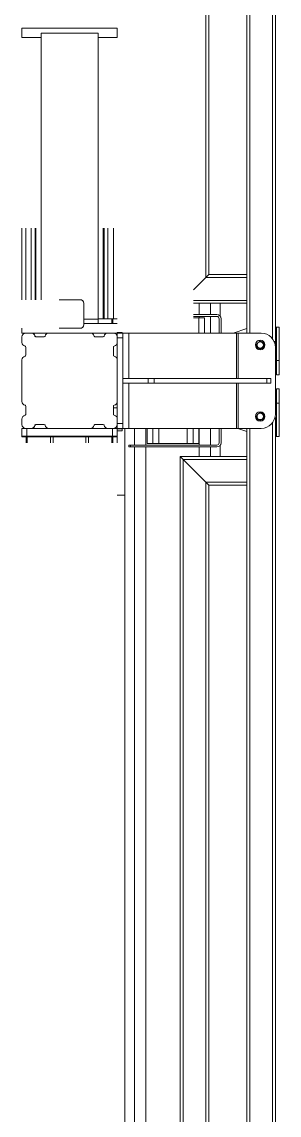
# Model space of a CAD drawing. Header units: millimetres. Extents: x 2179 to 48742, y 3478 to 161002.
# Drawn here: x 23991 to 24261, y 136392 to 137539 of the extents above; entities that cross this region are included whole.
import ezdxf

# ---------------------------------------------------------------- set-up
doc = ezdxf.new("R2010")
doc.units = ezdxf.units.MM
doc.layers.add('0-1', color=7, linetype='Continuous', lineweight=9)
doc.layers.add('2966-1_navrh dispozice stroju-HK_02_dwg-1', color=7, linetype='Continuous', lineweight=9, true_color=0x919191)

# ---------------------------------------------------------------- blocks, each defined once
blk = doc.blocks.new('2966-1_navrh dispozice stroju-HK_02_dwg_SE3388-903219-1NP _ stroje')
at = {"layer": '0-1', "flags": 128}
blk.add_lwpolyline([(931.5, 53.8), (947.5, 53.8), (947.5, 59.8), (931.5, 59.8)], dxfattribs=at)
blk = doc.blocks.new('2966-1_navrh dispozice stroju-HK_02_dwg_SE3387-903220-1NP _ stroje')
at = {"layer": '0-1', "flags": 128}
blk.add_lwpolyline([(931.5, 101.8), (947.5, 101.8), (947.5, 107.8), (931.5, 107.8)], dxfattribs=at)
blk = doc.blocks.new('2966-1_navrh dispozice stroju-HK_02_dwg_SE3386-903221-1NP _ stroje')
at = {"layer": '0-1', "flags": 128}
blk.add_lwpolyline([(931.5, 59.8), (947.5, 59.8), (947.5, 65.8), (931.5, 65.8)], dxfattribs=at)
blk = doc.blocks.new('2966-1_navrh dispozice stroju-HK_02_dwg_SE3385-903222-1NP _ stroje')
at = {"layer": '0-1', "flags": 128}
blk.add_lwpolyline([(931.5, 95.8), (947.5, 95.8), (947.5, 101.8), (931.5, 101.8)], dxfattribs=at)
blk = doc.blocks.new('2966-1_navrh dispozice stroju-HK_02_dwg_SE3384-903223-1NP _ stroje')
at = {"layer": '0-1', "flags": 128}
blk.add_lwpolyline([(931.5, 65.8), (947.5, 65.8), (947.5, 95.8), (931.5, 95.8)], dxfattribs=at)
blk = doc.blocks.new('2966-1_navrh dispozice stroju-HK_02_dwg_SE3383-903224-1NP _ stroje')
at = {"layer": '0-1', "flags": 128}
blk.add_lwpolyline([(831.5, 113.8), (815.5, 113.8), (815.5, 107.8), (831.5, 107.8)], dxfattribs=at)
blk = doc.blocks.new('2966-1_navrh dispozice stroju-HK_02_dwg_SE3382-903225-1NP _ stroje')
at = {"layer": '0-1', "flags": 128}
blk.add_lwpolyline([(815.5, 102.3), (815.5, 107.8), (831.5, 107.8)], dxfattribs=at)
blk = doc.blocks.new('2966-1_navrh dispozice stroju-HK_02_dwg_SE3381-903226-1NP _ stroje')
at = {"layer": '0-1'}
blk.add_line((963.5, 90.8), (962.5, 89.8), dxfattribs=at)
at = {"layer": '0-1', "flags": 128}
for points in [[(964, 91.3), (961, 88.3), (961, 158.3)], [(964, 158.3), (964, 91.3), (988, 115.3), (989.5, 116.8)], [(991, 158.3), (991, 118.3), (988, 115.3), (988, 158.3)]]:
    blk.add_lwpolyline(points, dxfattribs=at)
blk = doc.blocks.new('2966-1_navrh dispozice stroju-HK_02_dwg_SE3377-903230-1NP _ stroje')
at = {"layer": '0-1'}
for p, q in [((3278, 115.3), (3276.5, 116.8)), ((962.5, 89.8), (963.5, 90.8))]:
    blk.add_line(p, q, dxfattribs=at)
at = {"layer": '0-1', "flags": 128}
for points in [[(3281.5, 91.3), (964, 91.3), (988, 115.3), (991, 118.3), (3275, 118.3), (3278, 115.3)], [(3281.5, 111.8), (3278, 115.3), (988, 115.3), (989.5, 116.8)], [(3281.5, 88.3), (961, 88.3), (964, 91.3)]]:
    blk.add_lwpolyline(points, dxfattribs=at)
blk = doc.blocks.new('2966-1_navrh dispozice stroju-HK_02_dwg_SE3376-903231-1NP _ stroje')
at = {"layer": '0-1', "flags": 128}
blk.add_lwpolyline([(905, 192.3), (890, 192.3), (890, 189.3), (905, 189.3), (905, 192.3), (940, 192.3), (940, 189.3), (905, 189.3)], dxfattribs=at)
blk = doc.blocks.new('2966-1_navrh dispozice stroju-HK_02_dwg_SE3375-903232-1NP _ stroje')
at = {"layer": '0-1', "flags": 128}
blk.add_lwpolyline([(915, 188.3), (915, 189.3), (940, 189.3), (940, 188.3), (920, 188.3)], dxfattribs=at)
blk = doc.blocks.new('2966-1_navrh dispozice stroju-HK_02_dwg_SE3367-903240-1NP _ stroje')
at = {"layer": '0-1'}
blk.add_line((931.5, 148.8), (934.7, 158.3), dxfattribs=at)
blk = doc.blocks.new('2966-1_navrh dispozice stroju-HK_02_dwg_SE3365-903242-1NP _ stroje')
at = {"layer": '0-1'}
for p, q in [((3287.5, 185.3), (925.5, 185.3)), ((931.5, 161.3), (3281.5, 161.3)), ((3281.5, 158.3), (931.5, 158.3))]:
    blk.add_line(p, q, dxfattribs=at)
at = {"layer": '0-1', "flags": 128}
blk.add_lwpolyline([(920, 187.8), (920, 188.3), (3326, 188.3)], dxfattribs=at)
blk = doc.blocks.new('2966-1_navrh dispozice stroju-HK_02_dwg_SE3364-903243-1NP _ stroje')
at = {"layer": '0-1'}
blk.add_line((920, 187.8), (920, 188.3), dxfattribs=at)
blk = doc.blocks.new('2966-1_navrh dispozice stroju-HK_02_dwg_SE3362-903245-1NP _ stroje')
at = {"layer": '0-1'}
for p, q in [((940, 188.3), (1720.8, 188.3)), ((1765.8, 188.3), (2133, 188.3))]:
    blk.add_line(p, q, dxfattribs=at)
blk = doc.blocks.new('2966-1_navrh dispozice stroju-HK_02_dwg_SE3361-903246-1NP _ stroje')
at = {"layer": '0-1'}
blk.add_line((3281.5, 158.3), (2133, 158.3), dxfattribs=at)
blk.add_blockref('2966-1_navrh dispozice stroju-HK_02_dwg_SE3362-903245-1NP _ stroje', (0, 0))
blk = doc.blocks.new('2966-1_navrh dispozice stroju-HK_02_dwg_SE3360-903247-1NP _ stroje')
at = {"layer": '0-1'}
for p, q in [((812, 102.3), (812, 126.8)), ((814, 102.3), (814, 126.8)), ((816.4, 131.3), (831.5, 131.3)), ((816.4, 129.3), (831.5, 129.3))]:
    blk.add_line(p, q, dxfattribs=at)
for radius in [4.41, 2.41]:
    blk.add_arc((816.4, 126.8), radius, 90, 180, dxfattribs=at)
blk = doc.blocks.new('2966-1_navrh dispozice stroju-HK_02_dwg_SE3359-903248-1NP _ stroje')
at = {"layer": '0-1'}
for p, q in [((910, 22.3), (910, 18.3)), ((920, 21.9), (920, 22.3))]:
    blk.add_line(p, q, dxfattribs=at)
blk = doc.blocks.new('2966-1_navrh dispozice stroju-HK_02_dwg_SE3358-903249-1NP _ stroje')
at = {"layer": '0-1'}
for p, q in [((946.6, 131.3), (931.5, 131.3)), ((946.6, 129.3), (931.5, 129.3)), ((951, 36.3), (951, 126.8))]:
    blk.add_line(p, q, dxfattribs=at)
at = {"layer": '0-1', "flags": 128}
blk.add_lwpolyline([(949, 126.8), (949, 36.3), (951, 36.3), (951, 34.3), (949, 34.3), (949, 36.3)], dxfattribs=at)
at = {"layer": '0-1'}
for radius in [4.41, 2.41]:
    blk.add_arc((946.6, 126.8), radius, 0, 90, dxfattribs=at)
blk = doc.blocks.new('2966-1_navrh dispozice stroju-HK_02_dwg_SE3357-903250-1NP _ stroje')
at = {"layer": '0-1'}
blk.add_circle((919, 172.3), 3.32, dxfattribs=at)
blk.add_arc((919, 172.3), 4, 255, 195, dxfattribs=at)
blk = doc.blocks.new('2966-1_navrh dispozice stroju-HK_02_dwg_SE3356-903251-1NP _ stroje')
at = {"layer": '0-1'}
blk.add_circle((844, 172.3), 3.32, dxfattribs=at)
blk.add_arc((844, 172.3), 4, 255, 195, dxfattribs=at)
blk = doc.blocks.new('2966-1_navrh dispozice stroju-HK_02_dwg_SE3355-903252-1NP _ stroje')
at = {"layer": '0-1'}
for p, q in [((879, 179.3), (879, 60.9)), ((879, 54.9), (879, 28.3))]:
    blk.add_line(p, q, dxfattribs=at)
at = {"layer": '0-1', "flags": 128}
for points in [[(884, 179.3), (884, 183.3), (879, 183.3), (879, 179.3), (884, 179.3), (884, 60.9)], [(884, 54.9), (884, 60.9), (879, 60.9), (879, 54.9), (884, 54.9), (884, 28.3)]]:
    blk.add_lwpolyline(points, dxfattribs=at)
blk = doc.blocks.new('2966-1_navrh dispozice stroju-HK_02_dwg_SE3351-903253-1NP _ stroje')
at = {"layer": '0-1'}
for p, q in [((879, 34.3), (831.5, 34.3)), ((931.5, 34.3), (884, 34.3))]:
    blk.add_line(p, q, dxfattribs=at)
blk = doc.blocks.new('2966-1_navrh dispozice stroju-HK_02_dwg_SE3352-903254-1NP _ stroje')
at = {"layer": '0-1'}
for p, q in [((879, 147.3), (831.5, 147.3)), ((931.5, 147.3), (884, 147.3))]:
    blk.add_line(p, q, dxfattribs=at)
blk = doc.blocks.new('2966-1_navrh dispozice stroju-HK_02_dwg_SE3353-903255-1NP _ stroje')
at = {"layer": '0-1'}
for p, q in [((879, 149.2), (831.5, 149.2)), ((931.5, 149.2), (884, 149.2))]:
    blk.add_line(p, q, dxfattribs=at)
blk = doc.blocks.new('2966-1_navrh dispozice stroju-HK_02_dwg_SE3354-903256-1NP _ stroje')
at = {"layer": '0-1'}
for p, q in [((859.7, 22.3), (841.3, 22.3)), ((921.7, 22.3), (903.3, 22.3))]:
    blk.add_line(p, q, dxfattribs=at)
blk = doc.blocks.new('2966-1_navrh dispozice stroju-HK_02_dwg_SE3350-903257-1NP _ stroje')
at = {"layer": '0-1'}
for p, q in [((916.5, 188.3), (846.5, 188.3)), ((836.5, 28.3), (836.5, 22.3))]:
    blk.add_line(p, q, dxfattribs=at)
at = {"layer": '0-1', "flags": 128}
for points in [[(835.5, 22.3), (831.5, 22.3), (831.5, 28.3), (831.5, 34.3), (831.5, 147.3), (831.5, 149.2), (831.5, 173.3)], [(926.5, 28.3), (931.5, 28.3), (931.5, 34.3), (931.5, 147.3), (931.5, 149.2), (931.5, 173.3)], [(926.5, 22.3), (926.5, 28.3), (836.5, 28.3), (831.5, 28.3)], [(931.5, 28.3), (931.5, 22.3), (927.5, 22.3)]]:
    blk.add_lwpolyline(points, dxfattribs=at)
at = {"layer": '0-1'}
for centre in [(844, 172.3), (919, 172.3)]:
    blk.add_circle(centre, 5, dxfattribs=at)
for centre, start, end in [((846.5, 173.3), 90, 180), ((916.5, 173.3), 0, 90)]:
    blk.add_arc(centre, 15, start, end, dxfattribs=at)
for name in ['2966-1_navrh dispozice stroju-HK_02_dwg_SE3353-903255-1NP _ stroje', '2966-1_navrh dispozice stroju-HK_02_dwg_SE3352-903254-1NP _ stroje', '2966-1_navrh dispozice stroju-HK_02_dwg_SE3351-903253-1NP _ stroje', '2966-1_navrh dispozice stroju-HK_02_dwg_SE3354-903256-1NP _ stroje']:
    blk.add_blockref(name, (0, 0))
blk = doc.blocks.new('2966-1_navrh dispozice stroju-HK_02_dwg_SE3349-903258-1NP _ stroje')
at = {"layer": '0-1'}
blk.add_line((932, 22.3), (932, 27.3), dxfattribs=at)
at = {"layer": '0-1', "flags": 128}
for points in [[(831.5, 22.3), (831, 22.3), (831, 27.3), (831.5, 27.3)], [(931.5, 22.3), (932, 22.3), (934, 22.3), (934, 27.3), (932, 27.3), (931.5, 27.3)]]:
    blk.add_lwpolyline(points, dxfattribs=at)
blk = doc.blocks.new('2966-1_navrh dispozice stroju-HK_02_dwg_SE2986-903400-1NP _ stroje')
at = {"layer": '0-1'}
for p, q in [((812, 120.3), (800.2, 120.3)), ((831.5, 120.3), (814, 120.3)), ((949, 120.3), (931.5, 120.3)), ((961, 120.3), (951, 120.3))]:
    blk.add_line(p, q, dxfattribs=at)
blk = doc.blocks.new('2966-1_navrh dispozice stroju-HK_02_dwg_SE2987-903401-1NP _ stroje')
at = {"layer": '0-1'}
for p, q in [((812, 108.3), (800.2, 108.3)), ((815.5, 108.3), (814, 108.3)), ((949, 108.3), (931.5, 108.3)), ((961, 108.3), (951, 108.3))]:
    blk.add_line(p, q, dxfattribs=at)
blk = doc.blocks.new('2966-1_navrh dispozice stroju-HK_02_dwg_SE2988-903402-1NP _ stroje')
at = {"layer": '0-1'}
for p, q in [((949, 52.3), (931.5, 52.3)), ((3281.5, 52.3), (951, 52.3))]:
    blk.add_line(p, q, dxfattribs=at)
blk = doc.blocks.new('2966-1_navrh dispozice stroju-HK_02_dwg_SE2989-903403-1NP _ stroje')
at = {"layer": '0-1'}
for p, q in [((949, 40.3), (931.5, 40.3)), ((3281.5, 40.3), (951, 40.3))]:
    blk.add_line(p, q, dxfattribs=at)
blk = doc.blocks.new('2966-1_navrh dispozice stroju-HK_02_dwg_SE2990-903404-1NP _ stroje')
at = {"layer": '0-1'}
blk.add_line((3281.5, 30.3), (931.5, 30.3), dxfattribs=at)
blk = doc.blocks.new('2966-1_navrh dispozice stroju-HK_02_dwg_SE2991-903405-1NP _ stroje')
at = {"layer": '0-1'}
for p, q in [((813.6, 130.3), (800.2, 130.3)), ((961, 130.3), (949.4, 130.3))]:
    blk.add_line(p, q, dxfattribs=at)
blk = doc.blocks.new('2966-1_navrh dispozice stroju-HK_02_dwg_SE2985-903406-1NP _ stroje')
for name in ['2966-1_navrh dispozice stroju-HK_02_dwg_SE2991-903405-1NP _ stroje', '2966-1_navrh dispozice stroju-HK_02_dwg_SE2986-903400-1NP _ stroje', '2966-1_navrh dispozice stroju-HK_02_dwg_SE2987-903401-1NP _ stroje', '2966-1_navrh dispozice stroju-HK_02_dwg_SE2988-903402-1NP _ stroje', '2966-1_navrh dispozice stroju-HK_02_dwg_SE2989-903403-1NP _ stroje', '2966-1_navrh dispozice stroju-HK_02_dwg_SE2990-903404-1NP _ stroje']:
    blk.add_blockref(name, (0, 0))
blk = doc.blocks.new('2966-1_navrh dispozice stroju-HK_02_dwg_SE2970-903415-1NP _ stroje')
at = {"layer": '0-1'}
for p, q in [((940.5, 22.3), (940.5, 17.8)), ((940.5, -73.2), (940.5, -77.7))]:
    blk.add_line(p, q, dxfattribs=at)
blk = doc.blocks.new('2966-1_navrh dispozice stroju-HK_02_dwg_SE2969-903416-1NP _ stroje')
at = {"layer": '0-1'}
for p, q in [((940.5, 22.3), (939.5, 22.3)), ((940.5, -77.7), (939.5, -77.7))]:
    blk.add_line(p, q, dxfattribs=at)
blk.add_blockref('2966-1_navrh dispozice stroju-HK_02_dwg_SE2970-903415-1NP _ stroje', (0, 0))
blk = doc.blocks.new('2966-1_navrh dispozice stroju-HK_02_dwg_SE2968-903417-1NP _ stroje')
at = {"layer": '0-1'}
blk.add_line((939.5, 22.3), (946.5, 22.3), dxfattribs=at)
at = {"layer": '0-1', "flags": 128}
blk.add_lwpolyline([(931.5, 30.3), (1001.5, 30.3), (1001.5, 22.3)], dxfattribs=at)
blk = doc.blocks.new('2966-1_navrh dispozice stroju-HK_02_dwg_SE2885-903450-1NP _ stroje')
at = {"layer": '0-1'}
for p, q in [((831.5, 22.3), (831.5, 18.3)), ((831.5, 12.5), (831.5, -5.9)), ((831.5, -49.5), (831.5, -67.9)), ((831.5, -73.7), (831.5, -77.7))]:
    blk.add_line(p, q, dxfattribs=at)
blk = doc.blocks.new('2966-1_navrh dispozice stroju-HK_02_dwg_SE2884-903451-1NP _ stroje')
at = {"layer": '0-1'}
for p, q in [((821.5, 22.3), (821.5, -12.7)), ((826.5, -77.7), (831.5, -77.7))]:
    blk.add_line(p, q, dxfattribs=at)
blk.add_blockref('2966-1_navrh dispozice stroju-HK_02_dwg_SE2885-903450-1NP _ stroje', (0, 0))
blk = doc.blocks.new('2966-1_navrh dispozice stroju-HK_02_dwg_SE2883-903452-1NP _ stroje')
at = {"layer": '0-1'}
blk.add_line((816.8, 2.3), (816.8, -12.7), dxfattribs=at)
at = {"layer": '0-1', "flags": 128}
blk.add_lwpolyline([(796.5, -57.7), (516.8, -57.7), (516.8, 2.3), (816.8, 2.3), (821.5, 2.3), (821.5, -12.7)], dxfattribs=at)
blk = doc.blocks.new('2966-1_navrh dispozice stroju-HK_02_dwg_SE2882-903453-1NP _ stroje')
at = {"layer": '0-1'}
for p, q in [((521.5, 22.3), (521.5, 2.3)), ((521.5, -57.7), (521.5, -77.7))]:
    blk.add_line(p, q, dxfattribs=at)
blk = doc.blocks.new('2966-1_navrh dispozice stroju-HK_02_dwg_SE2881-903454-1NP _ stroje')
at = {"layer": '0-1', "flags": 128}
blk.add_lwpolyline([(521.5, 22.3), (511.5, 22.3), (511.5, -77.7), (521.5, -77.7)], dxfattribs=at)
blk.add_blockref('2966-1_navrh dispozice stroju-HK_02_dwg_SE2882-903453-1NP _ stroje', (0, 0))
blk = doc.blocks.new('2966-1_navrh dispozice stroju-HK_02_dwg_SE2317-903716-1NP _ stroje')
at = {"layer": '0-1'}
for p, q in [((773.2, 158.3), (773.2, 115.3)), ((797.2, 102.3), (797.2, 158.3)), ((800.2, 158.3), (800.2, 102.3))]:
    blk.add_line(p, q, dxfattribs=at)
at = {"layer": '0-1', "flags": 128}
blk.add_lwpolyline([(786.2, 102.3), (773.2, 115.3), (770.2, 118.3), (770.2, 158.3)], dxfattribs=at)
blk = doc.blocks.new('2966-1_navrh dispozice stroju-HK_02_dwg_SE2310-903720-1NP _ stroje')
at = {"layer": '0-1'}
for p, q in [((-958.5, 88.3), (-1613.5, 88.3)), ((203.5, 88.3), (-858.5, 88.3)), ((451.5, 88.3), (279.5, 88.3))]:
    blk.add_line(p, q, dxfattribs=at)
blk = doc.blocks.new('2966-1_navrh dispozice stroju-HK_02_dwg_SE2311-903721-1NP _ stroje')
at = {"layer": '0-1'}
for p, q in [((-1758.6, 115.3), (-1852.8, 115.3)), ((-958.5, 115.3), (-1597.6, 115.3)), ((203.5, 115.3), (-858.5, 115.3)), ((773.2, 115.3), (279.5, 115.3))]:
    blk.add_line(p, q, dxfattribs=at)
blk = doc.blocks.new('2966-1_navrh dispozice stroju-HK_02_dwg_SE2312-903722-1NP _ stroje')
at = {"layer": '0-1'}
for p, q in [((-1849.8, 118.3), (-1754.8, 118.3)), ((-1593.8, 118.3), (-958.5, 118.3)), ((-858.5, 118.3), (203.5, 118.3)), ((279.5, 118.3), (770.2, 118.3))]:
    blk.add_line(p, q, dxfattribs=at)
blk = doc.blocks.new('2966-1_navrh dispozice stroju-HK_02_dwg_SE2313-903723-1NP _ stroje')
at = {"layer": '0-1'}
for p, q in [((-1613.5, 91.3), (-958.5, 91.3)), ((-858.5, 91.3), (203.5, 91.3)), ((279.5, 91.3), (451.5, 91.3))]:
    blk.add_line(p, q, dxfattribs=at)
blk = doc.blocks.new('2966-1_navrh dispozice stroju-HK_02_dwg_SE2309-903724-1NP _ stroje')
at = {"layer": '0-1', "flags": 128}
for points in [[(-1849.8, 118.3), (-1852.8, 115.3), (-1865.8, 102.3)], [(786.2, 102.3), (773.2, 115.3), (770.2, 118.3)]]:
    blk.add_lwpolyline(points, dxfattribs=at)
for name in ['2966-1_navrh dispozice stroju-HK_02_dwg_SE2311-903721-1NP _ stroje', '2966-1_navrh dispozice stroju-HK_02_dwg_SE2312-903722-1NP _ stroje', '2966-1_navrh dispozice stroju-HK_02_dwg_SE2313-903723-1NP _ stroje', '2966-1_navrh dispozice stroju-HK_02_dwg_SE2310-903720-1NP _ stroje']:
    blk.add_blockref(name, (0, 0))
blk = doc.blocks.new('2966-1_navrh dispozice stroju-HK_02_dwg_SE2308-903725-1NP _ stroje')
at = {"layer": '0-1'}
blk.add_line((845.2, 188.3), (845.2, 188.2), dxfattribs=at)
blk = doc.blocks.new('2966-1_navrh dispozice stroju-HK_02_dwg_SE2305-903728-1NP _ stroje')
at = {"layer": '0-1', "flags": 128}
blk.add_lwpolyline([(845.2, 188.3), (825.2, 188.3), (825.2, 189.3), (850.2, 189.3), (850.2, 188.3)], dxfattribs=at)
blk = doc.blocks.new('2966-1_navrh dispozice stroju-HK_02_dwg_SE2304-903729-1NP _ stroje')
at = {"layer": '0-1', "flags": 128}
blk.add_lwpolyline([(860.2, 189.3), (875.2, 189.3), (875.2, 192.3), (860.2, 192.3), (860.2, 189.3), (825.2, 189.3), (825.2, 192.3), (860.2, 192.3)], dxfattribs=at)
blk = doc.blocks.new('2966-1_navrh dispozice stroju-HK_02_dwg_SE2300-903733-1NP _ stroje')
at = {"layer": '0-1', "flags": 128}
blk.add_lwpolyline([(845.2, 188.3), (845.2, 188.2), (840.2, 188.3), (840.2, 186.9)], dxfattribs=at)
blk = doc.blocks.new('2966-1_navrh dispozice stroju-HK_02_dwg_SE2299-903734-1NP _ stroje')
at = {"layer": '0-1'}
blk.add_line((831.5, 144), (826.6, 158.3), dxfattribs=at)
blk = doc.blocks.new('2966-1_navrh dispozice stroju-HK_02_dwg_SE2291-903739-1NP _ stroje')
at = {"layer": '0-1'}
for p, q in [((-1908.5, 161.3), (-1700.6, 161.3)), ((-1539.6, 161.3), (-958.5, 161.3)), ((-858.5, 161.3), (203.5, 161.3)), ((279.5, 161.3), (831.5, 161.3))]:
    blk.add_line(p, q, dxfattribs=at)
blk = doc.blocks.new('2966-1_navrh dispozice stroju-HK_02_dwg_SE2292-903740-1NP _ stroje')
at = {"layer": '0-1'}
for p, q in [((-1904.8, 188.3), (-1666.5, 188.3)), ((-1505.5, 188.3), (-958.5, 188.3)), ((-858.5, 188.3), (203.5, 188.3)), ((279.5, 188.3), (825.2, 188.3))]:
    blk.add_line(p, q, dxfattribs=at)
blk = doc.blocks.new('2966-1_navrh dispozice stroju-HK_02_dwg_SE2293-903741-1NP _ stroje')
at = {"layer": '0-1'}
for p, q in [((-1670.3, 185.3), (-1914.5, 185.3)), ((-958.5, 185.3), (-1509.3, 185.3)), ((203.5, 185.3), (-858.5, 185.3)), ((837.5, 185.3), (279.5, 185.3))]:
    blk.add_line(p, q, dxfattribs=at)
blk = doc.blocks.new('2966-1_navrh dispozice stroju-HK_02_dwg_SE2294-903742-1NP _ stroje')
at = {"layer": '0-1'}
for p, q in [((-1704.3, 158.3), (-1908.5, 158.3)), ((-958.5, 158.3), (-1543.4, 158.3)), ((203.5, 158.3), (-858.5, 158.3)), ((831.5, 158.3), (279.5, 158.3))]:
    blk.add_line(p, q, dxfattribs=at)
blk = doc.blocks.new('2966-1_navrh dispozice stroju-HK_02_dwg_SE2290-903743-1NP _ stroje')
for name in ['2966-1_navrh dispozice stroju-HK_02_dwg_SE2293-903741-1NP _ stroje', '2966-1_navrh dispozice stroju-HK_02_dwg_SE2292-903740-1NP _ stroje', '2966-1_navrh dispozice stroju-HK_02_dwg_SE2291-903739-1NP _ stroje', '2966-1_navrh dispozice stroju-HK_02_dwg_SE2294-903742-1NP _ stroje']:
    blk.add_blockref(name, (0, 0))
blk = doc.blocks.new('2966-1_navrh dispozice stroju-HK_02_dwg_SE2035-903911-1NP _ stroje')
at = {"layer": '0-1'}
for p, q in [((796.5, -16.7), (796.5, -38.8)), ((800.4, -12.7), (822.6, -12.7)), ((826.5, -16.7), (826.5, -38.8))]:
    blk.add_line(p, q, dxfattribs=at)
for centre, start, end in [((800.4, -16.7), 90, 180), ((822.6, -16.7), 360, 90)]:
    blk.add_arc(centre, 3.91, start, end, dxfattribs=at)
blk = doc.blocks.new('2966-1_navrh dispozice stroju-HK_02_dwg_SE1033-904168-1NP _ stroje')
at = {"layer": '0-1'}
for start, end in [(134.6183, 146.4427), (213.5573, 225.3817)]:
    blk.add_arc((942, -27.7), 3, start, end, dxfattribs=at)
blk = doc.blocks.new('2966-1_navrh dispozice stroju-HK_02_dwg_SE1032-904169-1NP _ stroje')
at = {"layer": '0-1'}
for p, q in [((940.5, 13.8), (939.5, 13.8)), ((940.5, -69.2), (939.5, -69.2))]:
    blk.add_line(p, q, dxfattribs=at)
blk.add_blockref('2966-1_navrh dispozice stroju-HK_02_dwg_SE1033-904168-1NP _ stroje', (0, 0))
blk = doc.blocks.new('2966-1_navrh dispozice stroju-HK_02_dwg_SE976-904190-1NP _ stroje')
at = {"layer": '0-1'}
for p, q in [((931.5, -5.9), (931.5, 12.5)), ((931.5, -67.9), (931.5, -49.5))]:
    blk.add_line(p, q, dxfattribs=at)
blk = doc.blocks.new('2966-1_navrh dispozice stroju-HK_02_dwg_SE975-904191-1NP _ stroje')
at = {"layer": '0-1'}
for p, q in [((931.5, 18.3), (931.5, 22.3)), ((931.5, -72.7), (939.5, -72.7))]:
    blk.add_line(p, q, dxfattribs=at)
at = {"layer": '0-1', "flags": 128}
for points in [[(931.5, 17.3), (939.5, 17.3), (939.5, 22.3), (934, 22.3)], [(931.5, -73.7), (931.5, -77.7), (939.5, -77.7), (939.5, -72.7), (939.5, 17.3)]]:
    blk.add_lwpolyline(points, dxfattribs=at)
blk.add_blockref('2966-1_navrh dispozice stroju-HK_02_dwg_SE976-904190-1NP _ stroje', (0, 0))
blk = doc.blocks.new('2966-1_navrh dispozice stroju-HK_02_dwg_SE974-904192-1NP _ stroje')
at = {"layer": '0-1'}
for p, q in [((940.5, 16.8), (939.5, 16.8)), ((940.5, 14.8), (939.5, 14.8)), ((940.5, 16.6), (946.5, 16.6)), ((940.5, -7.7), (946.5, -7.7)), ((940.5, -10.6), (946.5, -10.6)), ((940.5, -44.9), (946.5, -44.9)), ((940.5, -47.8), (946.5, -47.8)), ((940.5, -70.2), (939.5, -70.2)), ((940.5, -72.2), (939.5, -72.2)), ((940.5, -72.1), (946.5, -72.1))]:
    blk.add_line(p, q, dxfattribs=at)
at = {"layer": '0-1', "flags": 128}
blk.add_lwpolyline([(946.5, -73.2), (940.5, -73.2), (940.5, -72.1), (940.5, -47.8), (940.5, -44.9), (940.5, -10.6), (940.5, -7.7), (940.5, 16.6), (940.5, 17.8), (946.5, 17.8)], dxfattribs=at)
at = {"layer": '0-1'}
blk.add_arc((945.5, -27.7), 6, 146.4427, 213.5573, dxfattribs=at)
blk = doc.blocks.new('2966-1_navrh dispozice stroju-HK_02_dwg_SE970-904193-1NP _ stroje')
at = {"layer": '0-1'}
for p, q in [((831.5, 12.5), (831.5, 18.3)), ((835.5, 22.3), (841.3, 22.3)), ((846.2, 18.3), (854.8, 18.3)), ((859.7, 22.3), (903.3, 22.3)), ((908.2, 18.3), (916.8, 18.3)), ((921.7, 22.3), (927.5, 22.3)), ((931.5, 18.3), (931.5, 12.5)), ((835.5, -1.1), (835.5, 7.6)), ((927.5, 7.6), (927.5, -1.1)), ((831.5, -49.5), (831.5, -6)), ((931.5, -6), (931.5, -49.5)), ((835.5, -63.1), (835.5, -54.4)), ((927.5, -54.4), (927.5, -63.1)), ((831.5, -73.7), (831.5, -68)), ((931.5, -68), (931.5, -73.7)), ((841.3, -77.7), (835.5, -77.7)), ((854.8, -73.7), (846.2, -73.7)), ((903.3, -77.7), (859.7, -77.7)), ((916.8, -73.7), (908.2, -73.7)), ((927.5, -77.7), (921.7, -77.7))]:
    blk.add_line(p, q, dxfattribs=at)
for centre, radius, start, end in [((835.5, 18.3), 4, 90, 180), ((835.5, 12.5), 4, 180, 258.463), ((841.3, 18.3), 4, 11.537, 90), ((846.2, 19.3), 1, 191.537, 270), ((854.8, 19.3), 1, 270, 348.463), ((859.7, 18.3), 4, 90, 168.463), ((903.3, 18.3), 4, 11.537, 90), ((908.2, 19.3), 1, 191.537, 270), ((916.8, 19.3), 1, 270, 348.463), ((921.7, 18.3), 4, 90, 168.463), ((927.5, 18.3), 4, 0, 90), ((927.5, 12.5), 4, 281.537, 360), ((834.5, 7.6), 1, 0, 78.463), ((928.5, 7.6), 1, 101.537, 180), ((835.5, -6), 4, 101.537, 180), ((834.5, -1.1), 1, 281.537, 360), ((928.5, -1.1), 1, 180, 258.463), ((927.5, -6), 4, 360, 78.463), ((835.5, -49.5), 4, 180, 258.463), ((834.5, -54.4), 1, 360, 78.4631), ((928.5, -54.4), 1, 101.5369, 180), ((927.5, -49.5), 4, 281.537, 0), ((835.5, -68), 4, 101.537, 180), ((834.5, -63.1), 1, 281.537, 360), ((928.5, -63.1), 1, 180, 258.463), ((927.5, -68), 4, 0, 78.463), ((835.5, -73.7), 4, 180, 270), ((841.3, -73.7), 4, 270, 348.463), ((846.2, -74.7), 1, 90, 168.463), ((854.8, -74.7), 1, 11.537, 90), ((859.7, -73.7), 4, 191.537, 270), ((903.3, -73.7), 4, 270, 348.463), ((908.2, -74.7), 1, 90, 168.463), ((916.8, -74.7), 1, 11.537, 90), ((921.7, -73.7), 4, 191.537, 270), ((927.5, -73.7), 4, 270, 0)]:
    blk.add_arc(centre, radius, start, end, dxfattribs=at)
blk = doc.blocks.new('2966-1_navrh dispozice stroju-HK_02_dwg_SE969-904194-1NP _ stroje')
at = {"layer": '0-1'}
for centre, radius, start, end in [((835.5, 12.5), 4, 180, 258.463), ((841.3, 18.3), 4, 11.537, 90), ((846.2, 19.3), 1, 191.537, 270), ((854.8, 19.3), 1, 270, 348.463), ((903.3, 18.3), 4, 11.537, 90), ((908.2, 19.3), 1, 191.537, 270), ((916.8, 19.3), 1, 270, 348.463), ((921.7, 18.3), 4, 90, 168.463), ((927.5, 12.5), 4, 281.537, 360), ((834.5, 7.6), 1, 0, 78.463), ((928.5, 7.6), 1, 101.537, 180), ((835.5, -5.9), 4, 101.537, 180), ((834.5, -1), 1, 281.537, 360), ((928.5, -1), 1, 180, 258.463), ((927.5, -5.9), 4, 0, 78.463), ((835.5, -49.5), 4, 180, 258.463), ((834.5, -54.4), 1, 360, 78.463), ((928.5, -54.4), 1, 101.537, 180), ((927.5, -49.5), 4, 281.537, 360), ((835.5, -67.9), 4, 101.537, 180), ((834.5, -63), 1, 281.537, 360), ((928.5, -63), 1, 180, 258.463), ((927.5, -67.9), 4, 0, 78.463), ((841.3, -73.7), 4, 270, 348.463), ((846.2, -74.7), 1, 90, 168.463), ((854.8, -74.7), 1, 11.537, 90), ((859.7, -73.7), 4, 191.537, 270), ((903.3, -73.7), 4, 270, 348.463), ((908.2, -74.7), 1, 90, 168.463), ((916.8, -74.7), 1, 11.537, 90), ((921.7, -73.7), 4, 191.537, 270)]:
    blk.add_arc(centre, radius, start, end, dxfattribs=at)
blk = doc.blocks.new('2966-1_navrh dispozice stroju-HK_02_dwg_SE886-904209-1NP _ stroje')
at = {"layer": '0-1'}
for p, q in [((821.5, 17.8), (816.5, 17.8)), ((821.5, 16.6), (816.5, 16.6))]:
    blk.add_line(p, q, dxfattribs=at)
blk = doc.blocks.new('2966-1_navrh dispozice stroju-HK_02_dwg_SE881-904210-1NP _ stroje')
at = {"layer": '0-1'}
for p, q in [((-1773.5, -67.9), (-1855.5, -67.9)), ((796.5, -67.9), (721.5, -67.9))]:
    blk.add_line(p, q, dxfattribs=at)
blk = doc.blocks.new('2966-1_navrh dispozice stroju-HK_02_dwg_SE882-904211-1NP _ stroje')
at = {"layer": '0-1'}
for p, q in [((-1773.5, -73.7), (-1855.5, -73.7)), ((796.5, -73.7), (721.5, -73.7))]:
    blk.add_line(p, q, dxfattribs=at)
blk = doc.blocks.new('2966-1_navrh dispozice stroju-HK_02_dwg_SE883-904212-1NP _ stroje')
at = {"layer": '0-1'}
for p, q in [((-1773.5, -77.7), (-1855.5, -77.7)), ((796.5, -77.7), (721.5, -77.7))]:
    blk.add_line(p, q, dxfattribs=at)
blk = doc.blocks.new('2966-1_navrh dispozice stroju-HK_02_dwg_SE884-904213-1NP _ stroje')
at = {"layer": '0-1'}
for p, q in [((-1773.5, -63), (-1850.1, -63)), ((796.5, -63), (721.5, -63))]:
    blk.add_line(p, q, dxfattribs=at)
blk = doc.blocks.new('2966-1_navrh dispozice stroju-HK_02_dwg_SE885-904214-1NP _ stroje')
at = {"layer": '0-1'}
for p, q in [((-1773.5, -64), (-1852.7, -64)), ((796.5, -64), (721.5, -64))]:
    blk.add_line(p, q, dxfattribs=at)
blk = doc.blocks.new('2966-1_navrh dispozice stroju-HK_02_dwg_SE880-904215-1NP _ stroje')
at = {"layer": '0-1'}
blk.add_line((816.5, 2.3), (816.5, 7.6), dxfattribs=at)
at = {"layer": '0-1', "flags": 128}
for points in [[(721.5, 18.3), (816.5, 18.3), (816.5, 22.3)], [(721.5, 12.5), (816.5, 12.5), (816.5, 18.3)], [(721.5, 8.5), (816.5, 8.5), (816.5, 12.5)], [(721.5, 7.6), (816.5, 7.6), (816.5, 8.5)], [(-1855.5, -77.7), (-1855.5, -73.7), (-1855.5, -67.9), (-1855.5, -65.1)]]:
    blk.add_lwpolyline(points, dxfattribs=at)
for name in ['2966-1_navrh dispozice stroju-HK_02_dwg_SE881-904210-1NP _ stroje', '2966-1_navrh dispozice stroju-HK_02_dwg_SE885-904214-1NP _ stroje', '2966-1_navrh dispozice stroju-HK_02_dwg_SE884-904213-1NP _ stroje', '2966-1_navrh dispozice stroju-HK_02_dwg_SE882-904211-1NP _ stroje', '2966-1_navrh dispozice stroju-HK_02_dwg_SE883-904212-1NP _ stroje']:
    blk.add_blockref(name, (0, 0))
blk = doc.blocks.new('2966-1_navrh dispozice stroju-HK_02_dwg-876232-1NP _ stroje')
at = {"rotation": 328.989640494807}
for name in ['2966-1_navrh dispozice stroju-HK_02_dwg_SE2290-903743-1NP _ stroje', '2966-1_navrh dispozice stroju-HK_02_dwg_SE2309-903724-1NP _ stroje', '2966-1_navrh dispozice stroju-HK_02_dwg_SE880-904215-1NP _ stroje', '2966-1_navrh dispozice stroju-HK_02_dwg_SE2881-903454-1NP _ stroje', '2966-1_navrh dispozice stroju-HK_02_dwg_SE2883-903452-1NP _ stroje', '2966-1_navrh dispozice stroju-HK_02_dwg_SE2317-903716-1NP _ stroje', '2966-1_navrh dispozice stroju-HK_02_dwg_SE2305-903728-1NP _ stroje', '2966-1_navrh dispozice stroju-HK_02_dwg_SE2304-903729-1NP _ stroje', '2966-1_navrh dispozice stroju-HK_02_dwg_SE3350-903257-1NP _ stroje', '2966-1_navrh dispozice stroju-HK_02_dwg_SE2300-903733-1NP _ stroje', '2966-1_navrh dispozice stroju-HK_02_dwg_SE2308-903725-1NP _ stroje', '2966-1_navrh dispozice stroju-HK_02_dwg_SE3356-903251-1NP _ stroje', '2966-1_navrh dispozice stroju-HK_02_dwg_SE3355-903252-1NP _ stroje', '2966-1_navrh dispozice stroju-HK_02_dwg_SE2299-903734-1NP _ stroje', '2966-1_navrh dispozice stroju-HK_02_dwg_SE3376-903231-1NP _ stroje', '2966-1_navrh dispozice stroju-HK_02_dwg_SE2985-903406-1NP _ stroje', '2966-1_navrh dispozice stroju-HK_02_dwg_SE3360-903247-1NP _ stroje', '2966-1_navrh dispozice stroju-HK_02_dwg_SE3375-903232-1NP _ stroje', '2966-1_navrh dispozice stroju-HK_02_dwg_SE3383-903224-1NP _ stroje', '2966-1_navrh dispozice stroju-HK_02_dwg_SE3365-903242-1NP _ stroje', '2966-1_navrh dispozice stroju-HK_02_dwg_SE3357-903250-1NP _ stroje', '2966-1_navrh dispozice stroju-HK_02_dwg_SE3364-903243-1NP _ stroje', '2966-1_navrh dispozice stroju-HK_02_dwg_SE3382-903225-1NP _ stroje', '2966-1_navrh dispozice stroju-HK_02_dwg_SE3361-903246-1NP _ stroje', '2966-1_navrh dispozice stroju-HK_02_dwg_SE3367-903240-1NP _ stroje', '2966-1_navrh dispozice stroju-HK_02_dwg_SE3358-903249-1NP _ stroje', '2966-1_navrh dispozice stroju-HK_02_dwg_SE3381-903226-1NP _ stroje', '2966-1_navrh dispozice stroju-HK_02_dwg_SE3387-903220-1NP _ stroje', '2966-1_navrh dispozice stroju-HK_02_dwg_SE3384-903223-1NP _ stroje', '2966-1_navrh dispozice stroju-HK_02_dwg_SE3385-903222-1NP _ stroje', '2966-1_navrh dispozice stroju-HK_02_dwg_SE3377-903230-1NP _ stroje', '2966-1_navrh dispozice stroju-HK_02_dwg_SE2884-903451-1NP _ stroje', '2966-1_navrh dispozice stroju-HK_02_dwg_SE970-904193-1NP _ stroje', '2966-1_navrh dispozice stroju-HK_02_dwg_SE969-904194-1NP _ stroje', '2966-1_navrh dispozice stroju-HK_02_dwg_SE886-904209-1NP _ stroje', '2966-1_navrh dispozice stroju-HK_02_dwg_SE3349-903258-1NP _ stroje', '2966-1_navrh dispozice stroju-HK_02_dwg_SE2035-903911-1NP _ stroje', '2966-1_navrh dispozice stroju-HK_02_dwg_SE3386-903221-1NP _ stroje', '2966-1_navrh dispozice stroju-HK_02_dwg_SE3388-903219-1NP _ stroje', '2966-1_navrh dispozice stroju-HK_02_dwg_SE3359-903248-1NP _ stroje', '2966-1_navrh dispozice stroju-HK_02_dwg_SE2968-903417-1NP _ stroje', '2966-1_navrh dispozice stroju-HK_02_dwg_SE975-904191-1NP _ stroje', '2966-1_navrh dispozice stroju-HK_02_dwg_SE2969-903416-1NP _ stroje', '2966-1_navrh dispozice stroju-HK_02_dwg_SE974-904192-1NP _ stroje', '2966-1_navrh dispozice stroju-HK_02_dwg_SE1032-904169-1NP _ stroje']:
    blk.add_blockref(name, (-62300.5, 46431.8), dxfattribs=at)

msp = doc.modelspace()

# ---------------------------------------------------------------- block references
at = {"layer": '2966-1_navrh dispozice stroju-HK_02_dwg-1', "rotation": 301.0103595051887}
msp.add_blockref('2966-1_navrh dispozice stroju-HK_02_dwg-876232-1NP _ stroje', (16370.5, 60726.8), dxfattribs=at)

doc.saveas('drawing.dxf')
